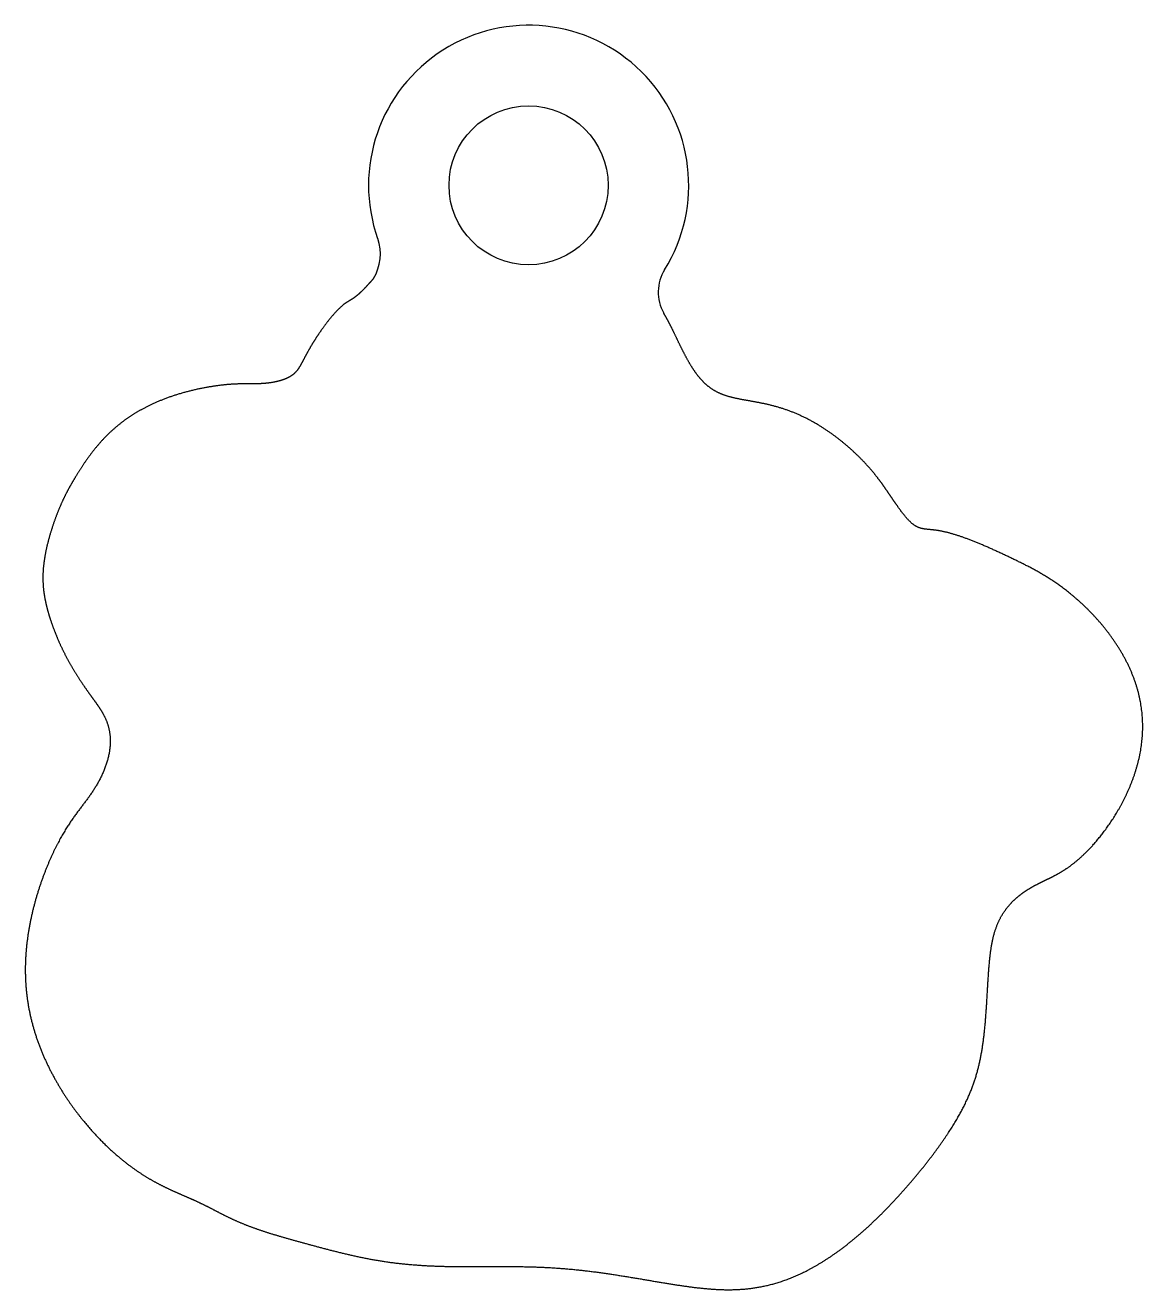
# Model space of a CAD drawing. Header units: millimetres. Extents: x -14.5 to 14.3, y -16.5 to 16.1.
import ezdxf

# ---------------------------------------------------------------- set-up
doc = ezdxf.new("R2010")
doc.units = ezdxf.units.MM
doc.layers.get('0').update_dxf_attribs({"linetype": 'CONTINUOUS'})

msp = doc.modelspace()

# ---------------------------------------------------------------- linework, layer by layer
msp.add_circle((-1.5, 12), 2.053)
for centre, radius, start, end in [((-1.5, 12), 4.13, -31.8163, 199.4481), ((-6.529, 10.224), 1.204, -31.2311, 19.4481), ((2.946, 9.242), 1.102, 148.1837, 209.2156)]:
    msp.add_arc(centre, radius, start, end)
msp.add_open_spline([(-5.5, 9.6), (-5.529, 9.565), (-5.589, 9.496), (-5.681, 9.392), (-5.806, 9.262), (-5.946, 9.134), (-6.063, 9.054), (-6.166, 9), (-6.286, 8.921), (-6.444, 8.773), (-6.639, 8.55), (-6.848, 8.272), (-7.044, 7.975), (-7.207, 7.695), (-7.326, 7.462), (-7.422, 7.283), (-7.523, 7.15), (-7.657, 7.051), (-7.831, 6.976), (-8.03, 6.924), (-8.234, 6.892), (-8.427, 6.878), (-8.613, 6.876), (-8.802, 6.878), (-9.009, 6.876), (-9.243, 6.863), (-9.509, 6.835), (-9.807, 6.789), (-10.133, 6.723), (-10.481, 6.632), (-10.841, 6.514), (-11.202, 6.366), (-11.553, 6.187), (-11.882, 5.978), (-12.182, 5.743), (-12.446, 5.49), (-12.673, 5.231), (-12.863, 4.98), (-13.022, 4.747), (-13.154, 4.537), (-13.268, 4.348), (-13.371, 4.166), (-13.472, 3.972), (-13.575, 3.75), (-13.682, 3.49), (-13.786, 3.198), (-13.882, 2.884), (-13.96, 2.563), (-14.014, 2.249), (-14.037, 1.951), (-14.031, 1.67), (-13.997, 1.401), (-13.941, 1.137), (-13.865, 0.87), (-13.772, 0.597), (-13.661, 0.316), (-13.533, 0.031), (-13.387, -0.253), (-13.228, -0.528), (-13.065, -0.784), (-12.912, -1.007), (-12.779, -1.191), (-12.675, -1.334), (-12.596, -1.446), (-12.527, -1.552), (-12.453, -1.677), (-12.378, -1.837), (-12.315, -2.038), (-12.284, -2.277), (-12.296, -2.544), (-12.352, -2.822), (-12.447, -3.097), (-12.568, -3.356), (-12.708, -3.59), (-12.858, -3.804), (-13.016, -4.01), (-13.179, -4.224), (-13.346, -4.461), (-13.516, -4.732), (-13.686, -5.044), (-13.852, -5.395), (-14.011, -5.783), (-14.156, -6.202), (-14.282, -6.644), (-14.383, -7.102), (-14.455, -7.572), (-14.492, -8.05), (-14.488, -8.534), (-14.441, -9.022), (-14.347, -9.512), (-14.206, -10.001), (-14.018, -10.487), (-13.785, -10.964), (-13.514, -11.427), (-13.21, -11.868), (-12.881, -12.279), (-12.537, -12.653), (-12.187, -12.985), (-11.839, -13.27), (-11.502, -13.507), (-11.181, -13.7), (-10.881, -13.854), (-10.604, -13.98), (-10.352, -14.088), (-10.121, -14.189), (-9.908, -14.289), (-9.706, -14.391), (-9.507, -14.496), (-9.304, -14.6), (-9.09, -14.702), (-8.864, -14.799), (-8.623, -14.891), (-8.37, -14.979), (-8.106, -15.063), (-7.831, -15.144), (-7.548, -15.224), (-7.256, -15.304), (-6.957, -15.385), (-6.649, -15.467), (-6.332, -15.547), (-6.004, -15.625), (-5.664, -15.696), (-5.311, -15.759), (-4.944, -15.81), (-4.565, -15.85), (-4.177, -15.877), (-3.782, -15.894), (-3.385, -15.901), (-2.989, -15.902), (-2.597, -15.9), (-2.21, -15.898), (-1.829, -15.899), (-1.451, -15.905), (-1.074, -15.919), (-0.695, -15.942), (-0.31, -15.975), (0.08, -16.019), (0.477, -16.072), (0.879, -16.134), (1.281, -16.2), (1.681, -16.269), (2.076, -16.336), (2.462, -16.397), (2.837, -16.448), (3.202, -16.484), (3.558, -16.503), (3.908, -16.498), (4.256, -16.468), (4.603, -16.407), (4.952, -16.315), (5.305, -16.187), (5.662, -16.023), (6.024, -15.822), (6.388, -15.584), (6.753, -15.312), (7.116, -15.007), (7.474, -14.676), (7.823, -14.325), (8.16, -13.959), (8.479, -13.588), (8.779, -13.218), (9.054, -12.853), (9.302, -12.498), (9.521, -12.154), (9.709, -11.818), (9.868, -11.484), (9.998, -11.147), (10.102, -10.8), (10.181, -10.437), (10.239, -10.057), (10.281, -9.662), (10.311, -9.259), (10.334, -8.858), (10.356, -8.47), (10.381, -8.104), (10.416, -7.769), (10.466, -7.468), (10.537, -7.201), (10.632, -6.964), (10.753, -6.752), (10.901, -6.562), (11.072, -6.393), (11.257, -6.246), (11.452, -6.122), (11.651, -6.017), (11.852, -5.922), (12.06, -5.821), (12.277, -5.7), (12.507, -5.545), (12.747, -5.347), (12.996, -5.102), (13.248, -4.813), (13.495, -4.481), (13.727, -4.113), (13.936, -3.714), (14.113, -3.291), (14.247, -2.85), (14.331, -2.396), (14.358, -1.935), (14.324, -1.474), (14.228, -1.019), (14.073, -0.575), (13.865, -0.15), (13.616, 0.25), (13.337, 0.618), (13.043, 0.949), (12.744, 1.24), (12.451, 1.49), (12.169, 1.702), (11.895, 1.882), (11.623, 2.042), (11.342, 2.191), (11.043, 2.339), (10.721, 2.492), (10.379, 2.648), (10.028, 2.799), (9.686, 2.93), (9.373, 3.029), (9.105, 3.09), (8.887, 3.116), (8.715, 3.126), (8.569, 3.155), (8.43, 3.232), (8.285, 3.368), (8.136, 3.551), (7.987, 3.76), (7.843, 3.974), (7.702, 4.183), (7.556, 4.387), (7.398, 4.589), (7.219, 4.796), (7.014, 5.009), (6.782, 5.225), (6.525, 5.44), (6.248, 5.645), (5.956, 5.834), (5.655, 5.999), (5.349, 6.138), (5.042, 6.248), (4.74, 6.332), (4.444, 6.394), (4.16, 6.443), (3.89, 6.49), (3.638, 6.549), (3.408, 6.632), (3.2, 6.751), (3.015, 6.907), (2.85, 7.098), (2.701, 7.318), (2.566, 7.555), (2.441, 7.8), (2.325, 8.042), (2.216, 8.272), (2.129, 8.449), (2.061, 8.574), (2.013, 8.656), (1.987, 8.699), (1.984, 8.704)], degree=5, knots=[0, 0, 0, 0, 0, 0, 0.0039216, 0.0078431, 0.0117647, 0.0156863, 0.0196078, 0.0235294, 0.027451, 0.0313725, 0.0352941, 0.0392157, 0.0431373, 0.0470588, 0.0509804, 0.054902, 0.0588235, 0.0627451, 0.0666667, 0.0705882, 0.0745098, 0.0784314, 0.0823529, 0.0862745, 0.0901961, 0.0941176, 0.0980392, 0.1019608, 0.1058824, 0.1098039, 0.1137255, 0.1176471, 0.1215686, 0.1254902, 0.1294118, 0.1333333, 0.1372549, 0.1411765, 0.145098, 0.1490196, 0.1529412, 0.1568627, 0.1607843, 0.1647059, 0.1686275, 0.172549, 0.1764706, 0.1803922, 0.1843137, 0.1882353, 0.1921569, 0.1960784, 0.2, 0.2039216, 0.2078431, 0.2117647, 0.2156863, 0.2196078, 0.2235294, 0.227451, 0.2313725, 0.2352941, 0.2392157, 0.2431373, 0.2470588, 0.2509804, 0.254902, 0.2588235, 0.2627451, 0.2666667, 0.2705882, 0.2745098, 0.2784314, 0.2823529, 0.2862745, 0.2901961, 0.2941176, 0.2980392, 0.3019608, 0.3058824, 0.3098039, 0.3137255, 0.3176471, 0.3215686, 0.3254902, 0.3294118, 0.3333333, 0.3372549, 0.3411765, 0.345098, 0.3490196, 0.3529412, 0.3568627, 0.3607843, 0.3647059, 0.3686275, 0.372549, 0.3764706, 0.3803922, 0.3843137, 0.3882353, 0.3921569, 0.3960784, 0.4, 0.4039216, 0.4078431, 0.4117647, 0.4156863, 0.4196078, 0.4235294, 0.427451, 0.4313725, 0.4352941, 0.4392157, 0.4431373, 0.4470588, 0.4509804, 0.454902, 0.4588235, 0.4627451, 0.4666667, 0.4705882, 0.4745098, 0.4784314, 0.4823529, 0.4862745, 0.4901961, 0.4941176, 0.4980392, 0.5019608, 0.5058824, 0.5098039, 0.5137255, 0.5176471, 0.5215686, 0.5254902, 0.5294118, 0.5333333, 0.5372549, 0.5411765, 0.545098, 0.5490196, 0.5529412, 0.5568627, 0.5607843, 0.5647059, 0.5686275, 0.572549, 0.5764706, 0.5803922, 0.5843137, 0.5882353, 0.5921569, 0.5960784, 0.6, 0.6039216, 0.6078431, 0.6117647, 0.6156863, 0.6196078, 0.6235294, 0.627451, 0.6313725, 0.6352941, 0.6392157, 0.6431373, 0.6470588, 0.6509804, 0.654902, 0.6588235, 0.6627451, 0.6666667, 0.6705882, 0.6745098, 0.6784314, 0.6823529, 0.6862745, 0.6901961, 0.6941176, 0.6980392, 0.7019608, 0.7058824, 0.7098039, 0.7137255, 0.7176471, 0.7215686, 0.7254902, 0.7294118, 0.7333333, 0.7372549, 0.7411765, 0.745098, 0.7490196, 0.7529412, 0.7568627, 0.7607843, 0.7647059, 0.7686275, 0.772549, 0.7764706, 0.7803922, 0.7843137, 0.7882353, 0.7921569, 0.7960784, 0.8, 0.8039216, 0.8078431, 0.8117647, 0.8156863, 0.8196078, 0.8235294, 0.827451, 0.8313725, 0.8352941, 0.8392157, 0.8431373, 0.8470588, 0.8509804, 0.854902, 0.8588235, 0.8627451, 0.8666667, 0.8705882, 0.8745098, 0.8784314, 0.8823529, 0.8862745, 0.8901961, 0.8941176, 0.8980392, 0.9019608, 0.9058824, 0.9098039, 0.9137255, 0.9176471, 0.9215686, 0.9254902, 0.9294118, 0.9333333, 0.9372549, 0.9411765, 0.945098, 0.9490196, 0.9529412, 0.9568627, 0.9607843, 0.9647059, 0.9686275, 0.972549, 0.9764706, 0.9803922, 0.9843137, 0.9882353, 0.9887641, 0.9887641, 0.9887641, 0.9887641, 0.9887641, 0.9887641])

doc.saveas('drawing.dxf')
